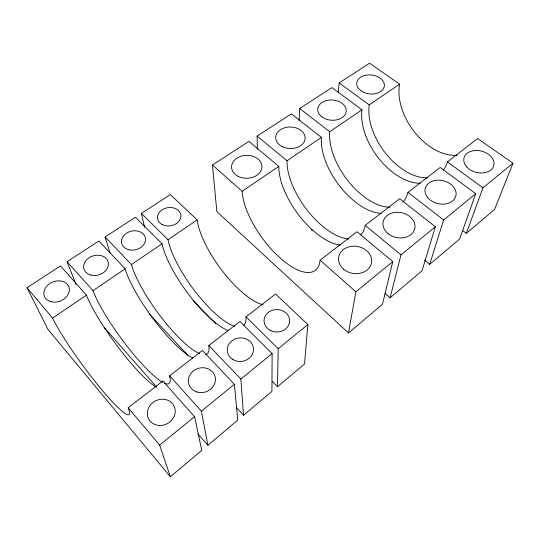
<?xml version="1.0" encoding="UTF-8"?>
<svg xmlns="http://www.w3.org/2000/svg" width="540" height="540" viewBox="0 0 540 540"><rect width="100%" height="100%" fill="white"/><g stroke="black" fill="none" stroke-linecap="round" stroke-linejoin="round"><path stroke-width="0.81" d="M205.585 354.638A63.389 15.424 53.9 0 0 208.811 345.533L239.942 321.503L272.12 353.619L271.937 391.385L243.54 415.26L236.095 407.255M277.479 386.728L278.208 348.664L246.004 316.825L275.555 294.01L307.861 324.547L304.533 363.987L277.479 386.728L272.167 381.308M299.126 120.933L299.68 108.493L331.918 87.602L361.982 109.782A52.819 31.388 54.6 0 0 378.776 158.456A52.819 31.388 54.6 0 0 420.336 183.229M338.155 92.961L339.161 82.91L369.562 63.214L399.62 84.173A51.226 33.365 54.8 0 0 415.064 132.712A51.226 33.365 54.8 0 0 457.265 155.223M212.436 165.024L216.871 211.66L348.502 332.964L355.86 291.803L392.749 261.623L356.987 231.728L320.112 260.206A57.935 23.841 54.1 0 1 280.483 258.302A57.935 23.841 54.1 0 1 242.163 191.309L212.436 165.024L248.933 141.372L278.822 166.367A56.363 26.359 54.2 0 0 299.916 216.526A56.363 26.359 54.2 0 0 340.99 245.066M392.749 261.623L382.502 304.223L348.502 332.964M385.013 293.369L390.116 297.79L400.984 254.88L435.368 226.746L399.674 198.761L365.229 225.362A56.018 26.892 54.3 0 1 360.774 234.88M435.368 226.746L421.996 270.837L390.116 297.79M424.481 260.084L429.692 264.33L443.644 219.976L475.747 193.705L440.188 167.468L407.97 192.348A54.196 29.545 54.4 0 1 402.894 202.109M475.747 193.705L459.621 239.038L429.692 264.33M462.335 230.269L466.337 233.361L482.936 187.826L513 163.228L477.617 138.557L447.404 161.899A52.515 31.786 54.6 0 1 443.34 170.08M513 163.228L494.505 209.547L466.337 233.361M27 287.712L47.945 329.393L170.357 476.786L201.757 450.387L194.589 416.678L162.851 381.011L128.176 407.774A66.838 8.141 53.7 0 1 102.634 390.771A66.838 8.141 53.7 0 1 52.603 318.094L27 287.712L60.487 265.957L86.434 295.124A65.353 11.374 53.8 0 0 118.341 347.423A65.353 11.374 53.8 0 0 156.249 387.214M197.843 433.843L207.88 445.244L237.722 420.154L234.414 384.284L202.426 350.46L169.594 375.8A65.07 11.988 53.8 0 1 164.113 383.069M170.357 476.786L159.638 445.102L194.589 416.678M207.88 445.244L201.38 411.149L234.414 384.284M243.54 415.26L240.847 379.053L272.12 353.619M278.208 348.664L307.861 324.547M52.603 318.094L86.434 295.124M125.179 268.812L98.888 241.016L67.021 261.718L93.029 290.642L125.179 268.812A63.666 14.877 53.9 0 0 154.319 320.254A63.666 14.877 53.9 0 0 192.962 358.047M162.047 243.776L135.472 217.256L105.104 236.979L131.45 264.553L162.047 243.776A62.059 18.023 54 0 0 189.088 294.975A62.059 18.023 54 0 0 228.447 330.649M197.174 219.929L170.37 194.589L141.399 213.401L168.021 239.72L197.174 219.929A60.527 20.837 54 0 0 222.784 271.519A60.527 20.837 54 0 0 263.048 304.763M242.163 191.309L278.822 166.367M321.408 137.389L291.398 113.859L257.114 136.073L287.03 160.778L321.408 137.389A54.547 29.045 54.4 0 0 340.031 186.529A54.547 29.045 54.4 0 0 381.2 213.361M299.68 108.493L329.704 131.74L361.982 109.782M339.161 82.91L369.232 104.855L399.62 84.173M447.404 161.899L482.936 187.826M407.97 192.348L443.644 219.976M365.229 225.362L400.984 254.88M311.02 229.338L312.296 230.445M320.112 260.206L355.86 291.803M193.084 300.55L215.507 323.453M208.811 345.533L240.847 379.053M149.047 313.639L187.988 355.516M169.594 375.8L201.38 411.149M104.186 327.449L156.593 386.978M128.176 407.774L159.638 445.102M67.021 261.718L76.032 284.351M105.104 236.979L110.295 253.787M141.399 213.401L144.605 227.3M257.114 136.073L257.384 149.391M389.961 207.205A54.196 29.545 54.4 0 1 348.32 181.265A54.196 29.545 54.4 0 1 329.704 131.74M427.295 177.849A52.515 31.786 54.6 0 1 385.688 153.428A52.515 31.786 54.6 0 1 369.232 104.855M348.894 238.957A56.018 26.892 54.3 0 1 307.719 210.843A56.018 26.892 54.3 0 1 287.03 160.778M162.608 382.3A65.07 11.988 53.8 0 1 124.544 342.907A65.07 11.988 53.8 0 1 93.029 290.642M199.658 353.673A63.389 15.424 53.9 0 1 160.711 316.595A63.389 15.424 53.9 0 1 131.45 264.553M234.9 326.444A61.796 18.515 54 0 1 195.203 291.499A61.796 18.515 54 0 1 168.021 239.72M246.004 316.825A61.796 18.515 54 0 1 243.54 325.6M427.802 197.694A15.768 11.765 13.5 0 0 454.673 198.626A15.768 11.765 13.5 0 0 439.148 180.151A15.768 11.765 13.5 0 0 427.802 197.694M321.948 116.937A14.283 10.118 4.4 0 0 345.782 113.204A14.283 10.118 4.4 0 0 328.212 100.197A14.283 10.118 4.4 0 0 321.948 116.937M466.776 166.921A15.37 10.955 14.4 0 0 492.797 167.825A15.37 10.955 14.4 0 0 477.097 150.471A15.37 10.955 14.4 0 0 466.776 166.921M361.098 90.882A13.905 9.511 6.3 0 0 384.048 87.386A13.905 9.511 6.3 0 0 366.491 75.101A13.905 9.511 6.3 0 0 361.098 90.882M343.649 269.251A16.686 13.655 9.5 0 0 371.237 264.019A16.686 13.655 9.5 0 0 350.393 246.517A16.686 13.655 9.5 0 0 343.649 269.251M238.376 176.479A15.215 11.475 -1.5 0 0 261.941 167.312A15.215 11.475 -1.5 0 0 239.949 156.62A15.215 11.475 -1.5 0 0 238.376 176.479M388.3 233.82A16.207 12.67 12 0 0 414.713 228.967A16.207 12.67 12 0 0 393.903 212.591A16.207 12.67 12 0 0 388.3 233.82M282.71 146.853A14.722 10.78 1.8 0 0 305.113 138.267A14.722 10.78 1.8 0 0 283.379 128.189A14.722 10.78 1.8 0 0 282.71 146.853M159.482 425.48A14.27 12.805 -27.7 0 0 174.157 406.242A14.27 12.805 -27.7 0 0 150.167 405.344A14.27 12.805 -27.7 0 0 159.482 425.48M50.834 301.705A13.115 10.267 -21.2 0 0 69.377 289.184A13.115 10.267 -21.2 0 0 49.64 283.642A13.115 10.267 -21.2 0 0 50.834 301.705M197.161 392.04A13.649 12.319 -16.9 0 0 215.257 377.42A13.649 12.319 -16.9 0 0 193.293 371.027A13.649 12.319 -16.9 0 0 197.161 392.04M90.727 275.049A12.602 9.909 -17 0 0 108.358 263.149A12.602 9.909 -17 0 0 88.938 257.857A12.602 9.909 -17 0 0 90.727 275.049M233.057 359.654A13.169 11.772 -6.8 0 0 253.496 350.156A13.169 11.772 -6.8 0 0 234.569 339.242A13.169 11.772 -6.8 0 0 233.057 359.654M128.675 249.696A12.157 9.545 -12.9 0 0 145.456 238.37A12.157 9.545 -12.9 0 0 126.347 233.307A12.157 9.545 -12.9 0 0 128.675 249.696M270.027 330.244A12.798 11.198 0.6 0 0 289.636 321.246A12.798 11.198 0.6 0 0 270.877 310.865A12.798 11.198 0.6 0 0 270.027 330.244M162.155 224.532A11.772 9.173 -9 0 0 180.833 217.161A11.772 9.173 -9 0 0 164.639 208.528A11.772 9.173 -9 0 0 162.155 224.532"/></g></svg>
